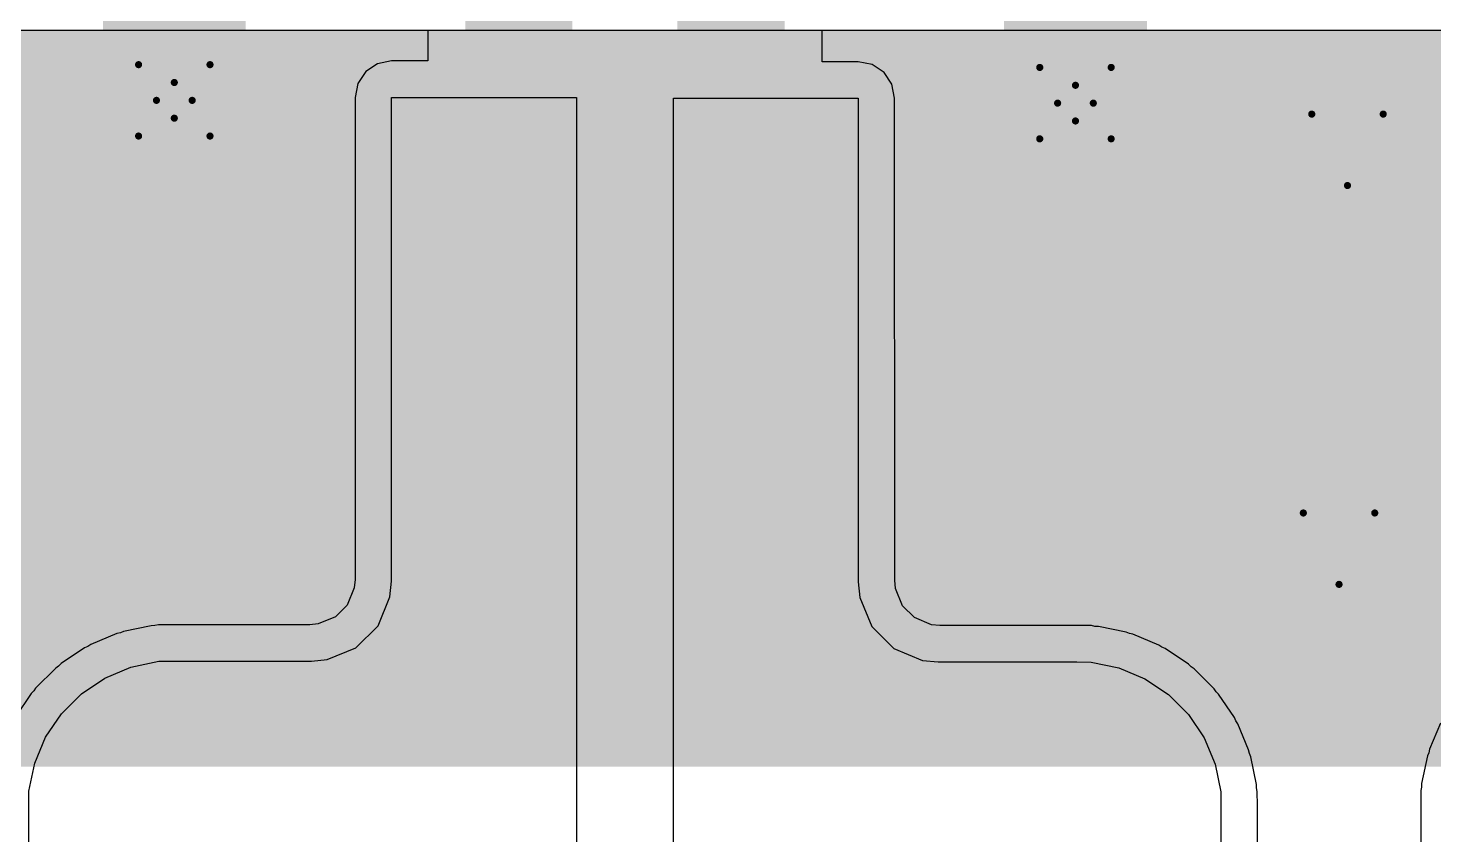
# Model space of a CAD drawing. Header units: inches. Extents: x -0.03 to 9.71, y 0.01 to 4.44.
# Drawn here: x 0.3982 to 0.7919, y 0.7509 to 0.9769 of the extents above; entities that cross this region are included whole.
import ezdxf

# ---------------------------------------------------------------- set-up
doc = ezdxf.new("R2010")
doc.units = ezdxf.units.IN
doc.header["$MEASUREMENT"] = 0
for name, color, linetype in [('Bottom Layer', 5, 'Continuous'), ('Bottom Solder', 6, 'Continuous'), ('Drill Drawing', 1, 'Continuous'), ('Layer 1', 16, 'Continuous'), ('Layer 2', 76, 'Continuous'), ('Top Layer', 1, 'Continuous'), ('Top Overlay', 2, 'Continuous'), ('Top Paste', 8, 'Continuous'), ('Top Solder', 216, 'Continuous'), ('Via Holes', 16, 'Continuous')]:
    doc.layers.add(name, color=color, linetype=linetype)

# ---------------------------------------------------------------- blocks, each defined once
blk = doc.blocks.new('SOT_23_121')
at = {"layer": 'Top Layer'}
for points in [[(-0.01614, 0.05748), (0.01614, 0.05748), (0.01614, 0.02126), (-0.01614, 0.02126)], [(-0.05354, -0.02126), (-0.02126, -0.02126), (-0.02126, -0.05748), (-0.05354, -0.05748)], [(0.02126, -0.02126), (0.05354, -0.02126), (0.05354, -0.05748), (0.02126, -0.05748)]]:
    blk.add_hatch(color=1, dxfattribs=at).paths.add_polyline_path(points)
at = {"layer": 'Top Paste'}
for points in [[(-0.01614, 0.05748), (0.01614, 0.05748), (0.01614, 0.02126), (-0.01614, 0.02126)], [(-0.05354, -0.02126), (-0.02126, -0.02126), (-0.02126, -0.05748), (-0.05354, -0.05748)], [(0.02126, -0.02126), (0.05354, -0.02126), (0.05354, -0.05748), (0.02126, -0.05748)]]:
    blk.add_hatch(color=8, dxfattribs=at).paths.add_polyline_path(points)
at = {"layer": 'Top Solder'}
for points in [[(-0.02014, 0.06148), (0.02014, 0.06148), (0.02014, 0.01726), (-0.02014, 0.01726)], [(-0.05754, -0.01726), (-0.01726, -0.01726), (-0.01726, -0.06148), (-0.05754, -0.06148)], [(0.01726, -0.01726), (0.05754, -0.01726), (0.05754, -0.06148), (0.01726, -0.06148)]]:
    blk.add_hatch(color=216, dxfattribs=at).paths.add_polyline_path(points)
at = {"layer": 'Top Overlay'}
for points in [[(-0.061, -0.023, 0.005, 0.005, 0), (-0.061, 0.032, 0.005, 0.005, 0)], [(-0.022, 0.032, 0.005, 0.005, 0), (-0.061, 0.032, 0.005, 0.005, 0)], [(0.061, 0.032, 0.005, 0.005, 0), (0.022, 0.032, 0.005, 0.005, 0)], [(0.061, -0.023, 0.005, 0.005, 0), (0.061, 0.032, 0.005, 0.005, 0)], [(0.013, -0.031, 0.005, 0.005, 0), (-0.013, -0.031, 0.005, 0.005, 0)], [(-0.061, -0.046, 0.005, 0.005, 0), (-0.066, -0.041, 0.005, 0.005, 0)], [(-0.066, -0.051, 0.005, 0.005, 0), (-0.066, -0.041, 0.005, 0.005, 0)], [(-0.066, -0.051, 0.005, 0.005, 0), (-0.061, -0.046, 0.005, 0.005, 0)]]:
    blk.add_lwpolyline(points, format="xyseb", dxfattribs=at)
for points in [[(-0.06225, 0.032, 0.0025, 0.0025, 1), (-0.05975, 0.032, 0.0025, 0.0025, 1)], [(-0.06225, 0.032, 0.0025, 0.0025, 1), (-0.05975, 0.032, 0.0025, 0.0025, 1)], [(-0.02325, 0.032, 0.0025, 0.0025, 1), (-0.02075, 0.032, 0.0025, 0.0025, 1)], [(0.02075, 0.032, 0.0025, 0.0025, 1), (0.02325, 0.032, 0.0025, 0.0025, 1)], [(0.05975, 0.032, 0.0025, 0.0025, 1), (0.06225, 0.032, 0.0025, 0.0025, 1)], [(0.05975, 0.032, 0.0025, 0.0025, 1), (0.06225, 0.032, 0.0025, 0.0025, 1)], [(-0.06225, -0.023, 0.0025, 0.0025, 1), (-0.05975, -0.023, 0.0025, 0.0025, 1)], [(0.05975, -0.023, 0.0025, 0.0025, 1), (0.06225, -0.023, 0.0025, 0.0025, 1)], [(-0.01425, -0.031, 0.0025, 0.0025, 1), (-0.01175, -0.031, 0.0025, 0.0025, 1)], [(0.01175, -0.031, 0.0025, 0.0025, 1), (0.01425, -0.031, 0.0025, 0.0025, 1)], [(-0.06725, -0.041, 0.0025, 0.0025, 1), (-0.06475, -0.041, 0.0025, 0.0025, 1)], [(-0.06725, -0.041, 0.0025, 0.0025, 1), (-0.06475, -0.041, 0.0025, 0.0025, 1)], [(-0.06225, -0.046, 0.0025, 0.0025, 1), (-0.05975, -0.046, 0.0025, 0.0025, 1)], [(-0.06225, -0.046, 0.0025, 0.0025, 1), (-0.05975, -0.046, 0.0025, 0.0025, 1)], [(-0.06725, -0.051, 0.0025, 0.0025, 1), (-0.06475, -0.051, 0.0025, 0.0025, 1)], [(-0.06725, -0.051, 0.0025, 0.0025, 1), (-0.06475, -0.051, 0.0025, 0.0025, 1)]]:
    blk.add_lwpolyline(points, format="xyseb", close=True, dxfattribs=at)
blk = doc.blocks.new('SOT_23_122')
at = {"layer": 'Top Layer'}
for points in [[(-0.01614, 0.05748), (0.01614, 0.05748), (0.01614, 0.02126), (-0.01614, 0.02126)], [(-0.05354, -0.02126), (-0.02126, -0.02126), (-0.02126, -0.05748), (-0.05354, -0.05748)], [(0.02126, -0.02126), (0.05354, -0.02126), (0.05354, -0.05748), (0.02126, -0.05748)]]:
    blk.add_hatch(color=1, dxfattribs=at).paths.add_polyline_path(points)
at = {"layer": 'Top Paste'}
for points in [[(-0.01614, 0.05748), (0.01614, 0.05748), (0.01614, 0.02126), (-0.01614, 0.02126)], [(-0.05354, -0.02126), (-0.02126, -0.02126), (-0.02126, -0.05748), (-0.05354, -0.05748)], [(0.02126, -0.02126), (0.05354, -0.02126), (0.05354, -0.05748), (0.02126, -0.05748)]]:
    blk.add_hatch(color=8, dxfattribs=at).paths.add_polyline_path(points)
at = {"layer": 'Top Solder'}
for points in [[(-0.02014, 0.06148), (0.02014, 0.06148), (0.02014, 0.01726), (-0.02014, 0.01726)], [(-0.05754, -0.01726), (-0.01726, -0.01726), (-0.01726, -0.06148), (-0.05754, -0.06148)], [(0.01726, -0.01726), (0.05754, -0.01726), (0.05754, -0.06148), (0.01726, -0.06148)]]:
    blk.add_hatch(color=216, dxfattribs=at).paths.add_polyline_path(points)
at = {"layer": 'Top Overlay'}
for points in [[(-0.061, 0.032, 0.005, 0.005, 0), (-0.061, -0.023, 0.005, 0.005, 0)], [(-0.061, 0.032, 0.005, 0.005, 0), (-0.022, 0.032, 0.005, 0.005, 0)], [(0.022, 0.032, 0.005, 0.005, 0), (0.061, 0.032, 0.005, 0.005, 0)], [(0.061, 0.032, 0.005, 0.005, 0), (0.061, -0.023, 0.005, 0.005, 0)], [(-0.013, -0.031, 0.005, 0.005, 0), (0.013, -0.031, 0.005, 0.005, 0)], [(-0.066, -0.041, 0.005, 0.005, 0), (-0.061, -0.046, 0.005, 0.005, 0)], [(-0.066, -0.041, 0.005, 0.005, 0), (-0.066, -0.051, 0.005, 0.005, 0)], [(-0.061, -0.046, 0.005, 0.005, 0), (-0.066, -0.051, 0.005, 0.005, 0)]]:
    blk.add_lwpolyline(points, format="xyseb", dxfattribs=at)
for points in [[(-0.06225, 0.032, 0.0025, 0.0025, 1), (-0.05975, 0.032, 0.0025, 0.0025, 1)], [(-0.06225, 0.032, 0.0025, 0.0025, 1), (-0.05975, 0.032, 0.0025, 0.0025, 1)], [(-0.02325, 0.032, 0.0025, 0.0025, 1), (-0.02075, 0.032, 0.0025, 0.0025, 1)], [(0.02075, 0.032, 0.0025, 0.0025, 1), (0.02325, 0.032, 0.0025, 0.0025, 1)], [(0.05975, 0.032, 0.0025, 0.0025, 1), (0.06225, 0.032, 0.0025, 0.0025, 1)], [(0.05975, 0.032, 0.0025, 0.0025, 1), (0.06225, 0.032, 0.0025, 0.0025, 1)], [(-0.06225, -0.023, 0.0025, 0.0025, 1), (-0.05975, -0.023, 0.0025, 0.0025, 1)], [(0.05975, -0.023, 0.0025, 0.0025, 1), (0.06225, -0.023, 0.0025, 0.0025, 1)], [(-0.01425, -0.031, 0.0025, 0.0025, 1), (-0.01175, -0.031, 0.0025, 0.0025, 1)], [(0.01175, -0.031, 0.0025, 0.0025, 1), (0.01425, -0.031, 0.0025, 0.0025, 1)], [(-0.06725, -0.041, 0.0025, 0.0025, 1), (-0.06475, -0.041, 0.0025, 0.0025, 1)], [(-0.06725, -0.041, 0.0025, 0.0025, 1), (-0.06475, -0.041, 0.0025, 0.0025, 1)], [(-0.06225, -0.046, 0.0025, 0.0025, 1), (-0.05975, -0.046, 0.0025, 0.0025, 1)], [(-0.06225, -0.046, 0.0025, 0.0025, 1), (-0.05975, -0.046, 0.0025, 0.0025, 1)], [(-0.06725, -0.051, 0.0025, 0.0025, 1), (-0.06475, -0.051, 0.0025, 0.0025, 1)], [(-0.06725, -0.051, 0.0025, 0.0025, 1), (-0.06475, -0.051, 0.0025, 0.0025, 1)]]:
    blk.add_lwpolyline(points, format="xyseb", close=True, dxfattribs=at)

msp = doc.modelspace()

# ---------------------------------------------------------------- hatches: boundary and pattern name
at = {"layer": 'Bottom Layer'}
h = msp.add_hatch(color=5, dxfattribs=at)
edge = h.paths.add_edge_path()
edge.add_arc((0.43917, 0.95669), 0.01181, 0, 360)
h = msp.add_hatch(color=5, dxfattribs=at)
edge = h.paths.add_edge_path()
edge.add_arc((0.69154, 0.95591), 0.01181, 0, 360)
h = msp.add_hatch(color=5, dxfattribs=at)
edge = h.paths.add_edge_path()
edge.add_arc((0.76772, 0.94283), 0.02362, 0, 360)
h = msp.add_hatch(color=5, dxfattribs=at)
edge = h.paths.add_edge_path()
edge.add_arc((0.76535, 0.8311), 0.02362, 0, 360)
at = {"layer": 'Bottom Solder'}
msp.add_hatch(color=6, dxfattribs=at).paths.add_polyline_path([(0.02514, 0.77), (4.30557, 0.77), (4.30557, 0.97638), (0.02514, 0.97638)])
at = {"layer": 'Layer 1'}
h = msp.add_hatch(color=16, dxfattribs=at)
edge = h.paths.add_edge_path()
edge.add_arc((0.43917, 0.95669), 0.01181, 0, 360)
h = msp.add_hatch(color=16, dxfattribs=at)
edge = h.paths.add_edge_path()
edge.add_arc((0.69154, 0.95591), 0.01181, 0, 360)
h = msp.add_hatch(color=16, dxfattribs=at)
edge = h.paths.add_edge_path()
edge.add_arc((0.76772, 0.94283), 0.02362, 0, 360)
h = msp.add_hatch(color=16, dxfattribs=at)
edge = h.paths.add_edge_path()
edge.add_arc((0.76535, 0.8311), 0.02362, 0, 360)
at = {"layer": 'Layer 2'}
h = msp.add_hatch(color=76, dxfattribs=at)
edge = h.paths.add_edge_path()
edge.add_arc((0.43917, 0.95669), 0.01181, 0, 360)
h = msp.add_hatch(color=76, dxfattribs=at)
edge = h.paths.add_edge_path()
edge.add_arc((0.69154, 0.95591), 0.01181, 0, 360)
h = msp.add_hatch(color=76, dxfattribs=at)
edge = h.paths.add_edge_path()
edge.add_arc((0.76772, 0.94283), 0.02362, 0, 360)
h = msp.add_hatch(color=76, dxfattribs=at)
edge = h.paths.add_edge_path()
edge.add_arc((0.76535, 0.8311), 0.02362, 0, 360)
at = {"layer": 'Top Layer'}
h = msp.add_hatch(color=1, dxfattribs=at)
edge = h.paths.add_edge_path()
edge.add_arc((0.43917, 0.95669), 0.01181, 0, 360)
h = msp.add_hatch(color=1, dxfattribs=at)
edge = h.paths.add_edge_path()
edge.add_arc((0.69154, 0.95591), 0.01181, 0, 360)
h = msp.add_hatch(color=1, dxfattribs=at)
edge = h.paths.add_edge_path()
edge.add_arc((0.76772, 0.94283), 0.02362, 0, 360)
h = msp.add_hatch(color=1, dxfattribs=at)
edge = h.paths.add_edge_path()
edge.add_arc((0.76535, 0.8311), 0.02362, 0, 360)
at = {"layer": 'Via Holes'}
h = msp.add_hatch(color=7, dxfattribs=at)
edge = h.paths.add_edge_path()
edge.add_arc((0.43917, 0.95669), 0.00591, 0, 360)
h = msp.add_hatch(color=7, dxfattribs=at)
edge = h.paths.add_edge_path()
edge.add_arc((0.69154, 0.95591), 0.00591, 0, 360)
h = msp.add_hatch(color=7, dxfattribs=at)
edge = h.paths.add_edge_path()
edge.add_arc((0.76772, 0.94283), 0.01378, 0, 360)
h = msp.add_hatch(color=7, dxfattribs=at)
edge = h.paths.add_edge_path()
edge.add_arc((0.76535, 0.8311), 0.01378, 0, 360)

# ---------------------------------------------------------------- linework, layer by layer
at = {"layer": 'Bottom Layer'}
msp.add_line((0.02514, 0.97638), (4.30557, 0.97638), dxfattribs=at)
for points in [[(0.43917, 0.95669, 0.04, 0.04, 0), (0.43917, 1.06516, 0.04, 0.04, 0)], [(0.69154, 0.95591, 0.04, 0.04, 0), (0.69154, 1.06516, 0.04, 0.04, 0)]]:
    msp.add_lwpolyline(points, format="xyseb", dxfattribs=at)
for points in [[(0.42917, 0.95669, 0.02, 0.02, 1), (0.44917, 0.95669, 0.02, 0.02, 1)], [(0.68154, 0.95591, 0.02, 0.02, 1), (0.70154, 0.95591, 0.02, 0.02, 1)]]:
    msp.add_lwpolyline(points, format="xyseb", close=True, dxfattribs=at)
at = {"layer": 'Drill Drawing'}
for points in [[(0.42917, 0.96669, 0.002, 0.002, 0), (0.43917, 0.96169, 0.002, 0.002, 0)], [(0.42917, 0.96669, 0.002, 0.002, 0), (0.43417, 0.95669, 0.002, 0.002, 0)], [(0.43917, 0.96169, 0.002, 0.002, 0), (0.44917, 0.96669, 0.002, 0.002, 0)], [(0.44417, 0.95669, 0.002, 0.002, 0), (0.44917, 0.96669, 0.002, 0.002, 0)], [(0.68154, 0.96591, 0.002, 0.002, 0), (0.69154, 0.96091, 0.002, 0.002, 0)], [(0.68154, 0.96591, 0.002, 0.002, 0), (0.68654, 0.95591, 0.002, 0.002, 0)], [(0.69154, 0.96091, 0.002, 0.002, 0), (0.70154, 0.96591, 0.002, 0.002, 0)], [(0.69654, 0.95591, 0.002, 0.002, 0), (0.70154, 0.96591, 0.002, 0.002, 0)], [(0.42917, 0.94669, 0.002, 0.002, 0), (0.43417, 0.95669, 0.002, 0.002, 0)], [(0.44417, 0.95669, 0.002, 0.002, 0), (0.44917, 0.94669, 0.002, 0.002, 0)], [(0.68154, 0.94591, 0.002, 0.002, 0), (0.68654, 0.95591, 0.002, 0.002, 0)], [(0.69654, 0.95591, 0.002, 0.002, 0), (0.70154, 0.94591, 0.002, 0.002, 0)], [(0.75772, 0.95283, 0.002, 0.002, 0), (0.77772, 0.95283, 0.002, 0.002, 0)], [(0.75772, 0.95283, 0.002, 0.002, 0), (0.76772, 0.93283, 0.002, 0.002, 0)], [(0.76772, 0.93283, 0.002, 0.002, 0), (0.77772, 0.95283, 0.002, 0.002, 0)], [(0.42917, 0.94669, 0.002, 0.002, 0), (0.43917, 0.95169, 0.002, 0.002, 0)], [(0.43917, 0.95169, 0.002, 0.002, 0), (0.44917, 0.94669, 0.002, 0.002, 0)], [(0.68154, 0.94591, 0.002, 0.002, 0), (0.69154, 0.95091, 0.002, 0.002, 0)], [(0.69154, 0.95091, 0.002, 0.002, 0), (0.70154, 0.94591, 0.002, 0.002, 0)], [(0.75535, 0.8411, 0.002, 0.002, 0), (0.77535, 0.8411, 0.002, 0.002, 0)], [(0.75535, 0.8411, 0.002, 0.002, 0), (0.76535, 0.8211, 0.002, 0.002, 0)], [(0.76535, 0.8211, 0.002, 0.002, 0), (0.77535, 0.8411, 0.002, 0.002, 0)]]:
    msp.add_lwpolyline(points, format="xyseb", dxfattribs=at)
for points in [[(0.42867, 0.96669, 0.001, 0.001, 1), (0.42967, 0.96669, 0.001, 0.001, 1)], [(0.42867, 0.96669, 0.001, 0.001, 1), (0.42967, 0.96669, 0.001, 0.001, 1)], [(0.44867, 0.96669, 0.001, 0.001, 1), (0.44967, 0.96669, 0.001, 0.001, 1)], [(0.44867, 0.96669, 0.001, 0.001, 1), (0.44967, 0.96669, 0.001, 0.001, 1)], [(0.68104, 0.96591, 0.001, 0.001, 1), (0.68204, 0.96591, 0.001, 0.001, 1)], [(0.68104, 0.96591, 0.001, 0.001, 1), (0.68204, 0.96591, 0.001, 0.001, 1)], [(0.70104, 0.96591, 0.001, 0.001, 1), (0.70204, 0.96591, 0.001, 0.001, 1)], [(0.70104, 0.96591, 0.001, 0.001, 1), (0.70204, 0.96591, 0.001, 0.001, 1)], [(0.43867, 0.96169, 0.001, 0.001, 1), (0.43967, 0.96169, 0.001, 0.001, 1)], [(0.43867, 0.96169, 0.001, 0.001, 1), (0.43967, 0.96169, 0.001, 0.001, 1)], [(0.69104, 0.96091, 0.001, 0.001, 1), (0.69204, 0.96091, 0.001, 0.001, 1)], [(0.69104, 0.96091, 0.001, 0.001, 1), (0.69204, 0.96091, 0.001, 0.001, 1)], [(0.43367, 0.95669, 0.001, 0.001, 1), (0.43467, 0.95669, 0.001, 0.001, 1)], [(0.43367, 0.95669, 0.001, 0.001, 1), (0.43467, 0.95669, 0.001, 0.001, 1)], [(0.44367, 0.95669, 0.001, 0.001, 1), (0.44467, 0.95669, 0.001, 0.001, 1)], [(0.44367, 0.95669, 0.001, 0.001, 1), (0.44467, 0.95669, 0.001, 0.001, 1)], [(0.68604, 0.95591, 0.001, 0.001, 1), (0.68704, 0.95591, 0.001, 0.001, 1)], [(0.68604, 0.95591, 0.001, 0.001, 1), (0.68704, 0.95591, 0.001, 0.001, 1)], [(0.69604, 0.95591, 0.001, 0.001, 1), (0.69704, 0.95591, 0.001, 0.001, 1)], [(0.69604, 0.95591, 0.001, 0.001, 1), (0.69704, 0.95591, 0.001, 0.001, 1)], [(0.75722, 0.95283, 0.001, 0.001, 1), (0.75822, 0.95283, 0.001, 0.001, 1)], [(0.75722, 0.95283, 0.001, 0.001, 1), (0.75822, 0.95283, 0.001, 0.001, 1)], [(0.77722, 0.95283, 0.001, 0.001, 1), (0.77822, 0.95283, 0.001, 0.001, 1)], [(0.77722, 0.95283, 0.001, 0.001, 1), (0.77822, 0.95283, 0.001, 0.001, 1)], [(0.43867, 0.95169, 0.001, 0.001, 1), (0.43967, 0.95169, 0.001, 0.001, 1)], [(0.43867, 0.95169, 0.001, 0.001, 1), (0.43967, 0.95169, 0.001, 0.001, 1)], [(0.69104, 0.95091, 0.001, 0.001, 1), (0.69204, 0.95091, 0.001, 0.001, 1)], [(0.69104, 0.95091, 0.001, 0.001, 1), (0.69204, 0.95091, 0.001, 0.001, 1)], [(0.42867, 0.94669, 0.001, 0.001, 1), (0.42967, 0.94669, 0.001, 0.001, 1)], [(0.42867, 0.94669, 0.001, 0.001, 1), (0.42967, 0.94669, 0.001, 0.001, 1)], [(0.44867, 0.94669, 0.001, 0.001, 1), (0.44967, 0.94669, 0.001, 0.001, 1)], [(0.44867, 0.94669, 0.001, 0.001, 1), (0.44967, 0.94669, 0.001, 0.001, 1)], [(0.68104, 0.94591, 0.001, 0.001, 1), (0.68204, 0.94591, 0.001, 0.001, 1)], [(0.68104, 0.94591, 0.001, 0.001, 1), (0.68204, 0.94591, 0.001, 0.001, 1)], [(0.70104, 0.94591, 0.001, 0.001, 1), (0.70204, 0.94591, 0.001, 0.001, 1)], [(0.70104, 0.94591, 0.001, 0.001, 1), (0.70204, 0.94591, 0.001, 0.001, 1)], [(0.76722, 0.93283, 0.001, 0.001, 1), (0.76822, 0.93283, 0.001, 0.001, 1)], [(0.76722, 0.93283, 0.001, 0.001, 1), (0.76822, 0.93283, 0.001, 0.001, 1)], [(0.75485, 0.8411, 0.001, 0.001, 1), (0.75585, 0.8411, 0.001, 0.001, 1)], [(0.75485, 0.8411, 0.001, 0.001, 1), (0.75585, 0.8411, 0.001, 0.001, 1)], [(0.77485, 0.8411, 0.001, 0.001, 1), (0.77585, 0.8411, 0.001, 0.001, 1)], [(0.77485, 0.8411, 0.001, 0.001, 1), (0.77585, 0.8411, 0.001, 0.001, 1)], [(0.76485, 0.8211, 0.001, 0.001, 1), (0.76585, 0.8211, 0.001, 0.001, 1)], [(0.76485, 0.8211, 0.001, 0.001, 1), (0.76585, 0.8211, 0.001, 0.001, 1)]]:
    msp.add_lwpolyline(points, format="xyseb", close=True, dxfattribs=at)
at = {"layer": 'Layer 1'}
msp.add_line((0.02514, 0.97638), (4.30557, 0.97638), dxfattribs=at)
at = {"layer": 'Layer 2'}
msp.add_line((0.02514, 0.97638), (4.30557, 0.97638), dxfattribs=at)
at = {"layer": 'Top Layer'}
for p, q in [((0.02514, 0.97638), (0.51014, 0.97638)), ((0.51014, 0.97638), (0.51014, 0.96773)), ((0.62057, 0.96752), (0.62057, 0.97638)), ((0.62057, 0.97638), (0.91014, 0.97638)), ((0.49279, 0.96474), (0.49058, 0.96143)), ((0.4961, 0.96695), (0.49279, 0.96474)), ((0.5, 0.96773), (0.4961, 0.96695)), ((0.51014, 0.96773), (0.5, 0.96773)), ((0.63071, 0.96752), (0.62057, 0.96752)), ((0.63461, 0.96674), (0.63071, 0.96752)), ((0.63792, 0.96453), (0.63461, 0.96674)), ((0.64013, 0.96123), (0.63792, 0.96453)), ((0.49058, 0.96143), (0.48981, 0.95753)), ((0.6409, 0.95732), (0.64013, 0.96123)), ((0.48981, 0.95753), (0.4898, 0.82248)), ((0.5, 0.82198), (0.5, 0.95753)), ((0.5, 0.95753), (0.55176, 0.95753)), ((0.55176, 0.95753), (0.55176, 0.59188)), ((0.57895, 0.59167), (0.57895, 0.95732)), ((0.57895, 0.95732), (0.63071, 0.95732)), ((0.63071, 0.95732), (0.63071, 0.82177)), ((0.64091, 0.82227), (0.6409, 0.95732)), ((0.48957, 0.82011), (0.48758, 0.81531)), ((0.4898, 0.82248), (0.48957, 0.82011)), ((0.49957, 0.81761), (0.5, 0.82198)), ((0.5, 0.82198), (0.5, 0.82198)), ((0.63071, 0.82177), (0.63071, 0.82177)), ((0.63071, 0.82177), (0.63114, 0.8174)), ((0.64114, 0.8199), (0.64091, 0.82227)), ((0.64312, 0.8151), (0.64114, 0.8199)), ((0.48758, 0.81531), (0.48428, 0.812)), ((0.49623, 0.80953), (0.49957, 0.81761)), ((0.63114, 0.8174), (0.63448, 0.80933)), ((0.64643, 0.81179), (0.64312, 0.8151)), ((0.48428, 0.812), (0.47948, 0.81001)), ((0.65123, 0.80981), (0.64643, 0.81179)), ((0.42309, 0.80734), (0.41579, 0.80427)), ((0.42406, 0.80754), (0.42309, 0.80734)), ((0.42497, 0.80793), (0.42406, 0.80754)), ((0.43273, 0.80953), (0.42497, 0.80793)), ((0.43373, 0.80954), (0.43273, 0.80953)), ((0.4347, 0.80974), (0.43373, 0.80954)), ((0.43866, 0.80978), (0.4347, 0.80974)), ((0.43871, 0.80977), (0.43866, 0.80978)), ((0.43876, 0.80978), (0.43871, 0.80977)), ((0.47711, 0.80978), (0.43876, 0.80978)), ((0.47948, 0.81001), (0.47711, 0.80978)), ((0.49005, 0.80336), (0.49623, 0.80953)), ((0.63448, 0.80933), (0.64066, 0.80315)), ((0.6536, 0.80958), (0.65123, 0.80981)), ((0.69195, 0.80958), (0.6536, 0.80958)), ((0.692, 0.80957), (0.69195, 0.80958)), ((0.69205, 0.80957), (0.692, 0.80957)), ((0.69601, 0.80954), (0.69205, 0.80957)), ((0.69698, 0.80933), (0.69601, 0.80954)), ((0.69797, 0.80932), (0.69698, 0.80933)), ((0.70573, 0.80772), (0.69797, 0.80932)), ((0.70665, 0.80733), (0.70573, 0.80772)), ((0.70762, 0.80714), (0.70665, 0.80733)), ((0.71492, 0.80407), (0.70762, 0.80714)), ((0.41405, 0.80334), (0.40747, 0.79892)), ((0.41496, 0.80372), (0.41405, 0.80334)), ((0.41579, 0.80427), (0.41496, 0.80372)), ((0.48198, 0.80001), (0.49005, 0.80336)), ((0.64066, 0.80315), (0.64873, 0.79981)), ((0.71575, 0.80351), (0.71492, 0.80407)), ((0.71666, 0.80313), (0.71575, 0.80351)), ((0.72324, 0.79871), (0.71666, 0.80313)), ((0.42704, 0.79794), (0.4348, 0.79955)), ((0.4348, 0.79955), (0.43876, 0.79959)), ((0.43876, 0.79959), (0.43876, 0.79959)), ((0.43876, 0.79959), (0.47761, 0.79959)), ((0.47761, 0.79959), (0.48198, 0.80001)), ((0.64873, 0.79981), (0.6531, 0.79938)), ((0.6531, 0.79938), (0.69195, 0.79938)), ((0.69195, 0.79938), (0.69195, 0.79938)), ((0.69195, 0.79938), (0.69591, 0.79934)), ((0.69591, 0.79934), (0.70367, 0.79774)), ((0.40595, 0.79767), (0.40034, 0.79206)), ((0.40677, 0.79822), (0.40595, 0.79767)), ((0.40747, 0.79892), (0.40677, 0.79822)), ((0.41973, 0.79487), (0.42704, 0.79794)), ((0.70367, 0.79774), (0.71097, 0.79467)), ((0.72394, 0.79801), (0.72324, 0.79871)), ((0.72476, 0.79746), (0.72394, 0.79801)), ((0.73036, 0.79186), (0.72476, 0.79746)), ((0.40034, 0.79206), (0.39979, 0.79124)), ((0.41316, 0.79046), (0.41973, 0.79487)), ((0.71097, 0.79467), (0.71755, 0.79025)), ((0.73091, 0.79103), (0.73036, 0.79186)), ((0.39909, 0.79054), (0.39467, 0.78396)), ((0.39979, 0.79124), (0.39909, 0.79054)), ((0.40755, 0.78485), (0.41316, 0.79046)), ((0.71755, 0.79025), (0.72315, 0.78465)), ((0.73162, 0.79033), (0.73091, 0.79103)), ((0.73604, 0.78376), (0.73162, 0.79033)), ((0.40314, 0.77828), (0.40755, 0.78485)), ((0.72315, 0.78465), (0.72757, 0.77807)), ((0.73642, 0.78284), (0.73604, 0.78376)), ((0.73697, 0.78202), (0.73642, 0.78284)), ((0.74004, 0.77471), (0.73697, 0.78202)), ((0.79374, 0.78223), (0.79067, 0.77492)), ((0.40007, 0.77097), (0.40314, 0.77828)), ((0.72757, 0.77807), (0.73064, 0.77077)), ((0.74024, 0.77374), (0.74004, 0.77471)), ((0.74063, 0.77283), (0.74024, 0.77374)), ((0.74223, 0.76507), (0.74063, 0.77283)), ((0.79008, 0.77304), (0.78848, 0.76528)), ((0.79047, 0.77395), (0.79008, 0.77304)), ((0.79067, 0.77492), (0.79047, 0.77395)), ((0.39846, 0.76321), (0.40007, 0.77097)), ((0.73064, 0.77077), (0.73224, 0.76301)), ((0.74224, 0.76408), (0.74223, 0.76507)), ((0.74244, 0.76311), (0.74224, 0.76408)), ((0.78847, 0.76428), (0.78827, 0.76331)), ((0.78848, 0.76528), (0.78847, 0.76428)), ((0.39843, 0.75925), (0.39846, 0.76321)), ((0.73224, 0.76301), (0.73228, 0.75905)), ((0.74248, 0.75915), (0.74244, 0.76311)), ((0.78827, 0.76331), (0.78823, 0.75935)), ((0.39843, 0.72763), (0.39843, 0.75925)), ((0.73228, 0.75905), (0.73228, 0.72763)), ((0.74247, 0.7591), (0.74248, 0.75915)), ((0.74248, 0.75905), (0.74247, 0.7591)), ((0.74248, 0.72763), (0.74248, 0.75905)), ((0.78823, 0.75935), (0.78824, 0.7593)), ((0.78824, 0.7593), (0.78823, 0.75925)), ((0.78823, 0.75925), (0.78823, 0.72763))]:
    msp.add_line(p, q, dxfattribs=at)
for points in [[(0.53563, 0.92815, 0.03, 0.03, 0), (0.53563, 1.23584, 0.03, 0.03, 0)], [(0.59508, 0.92815, 0.03, 0.03, 0), (0.59508, 1.23584, 0.03, 0.03, 0)], [(0.43917, 0.95669, 0.04, 0.04, 0), (0.43917, 1.06516, 0.04, 0.04, 0)], [(0.69154, 0.95591, 0.04, 0.04, 0), (0.69154, 1.06437, 0.04, 0.04, 0)], [(0.53563, 0.92815, 0.02, 0.02, -0.414214), (0.52382, 0.91634, 0.02, 0.02, 0)], [(0.60689, 0.91634, 0.02, 0.02, -0.414216), (0.59508, 0.92815, 0.02, 0.02, 0)], [(0.52382, 0.84035, 0.04, 0.04, 0), (0.52382, 0.91634, 0.04, 0.04, 0)], [(0.60689, 0.83957, 0.04, 0.04, 0), (0.60689, 0.91555, 0.04, 0.04, 0)]]:
    msp.add_lwpolyline(points, format="xyseb", dxfattribs=at)
for points in [[(0.42917, 0.95669, 0.02, 0.02, 1), (0.44917, 0.95669, 0.02, 0.02, 1)], [(0.68154, 0.95591, 0.02, 0.02, 1), (0.70154, 0.95591, 0.02, 0.02, 1)], [(0.52813, 0.92815, 0.015, 0.015, 1), (0.54313, 0.92815, 0.015, 0.015, 1)], [(0.58758, 0.92815, 0.015, 0.015, 1), (0.60258, 0.92815, 0.015, 0.015, 1)], [(0.53063, 0.92815, 0.01, 0.01, 1), (0.54063, 0.92815, 0.01, 0.01, 1)], [(0.59008, 0.92815, 0.01, 0.01, 1), (0.60008, 0.92815, 0.01, 0.01, 1)], [(0.51382, 0.91634, 0.02, 0.02, 1), (0.53382, 0.91634, 0.02, 0.02, 1)], [(0.59689, 0.91555, 0.02, 0.02, 1), (0.61689, 0.91555, 0.02, 0.02, 1)], [(0.51882, 0.91634, 0.01, 0.01, 1), (0.52882, 0.91634, 0.01, 0.01, 1)], [(0.60189, 0.91634, 0.01, 0.01, 1), (0.61189, 0.91634, 0.01, 0.01, 1)], [(0.51382, 0.84035, 0.02, 0.02, 1), (0.53382, 0.84035, 0.02, 0.02, 1)], [(0.59689, 0.83957, 0.02, 0.02, 1), (0.61689, 0.83957, 0.02, 0.02, 1)]]:
    msp.add_lwpolyline(points, format="xyseb", close=True, dxfattribs=at)

# ---------------------------------------------------------------- block references
for name, p, rotation in [('SOT_23_121', (0.64921, 0.89756), 270), ('SOT_23_122', (0.4815, 0.89756), 90)]:
    msp.add_blockref(name, p, dxfattribs=dict(rotation=rotation))

doc.saveas('drawing.dxf')
